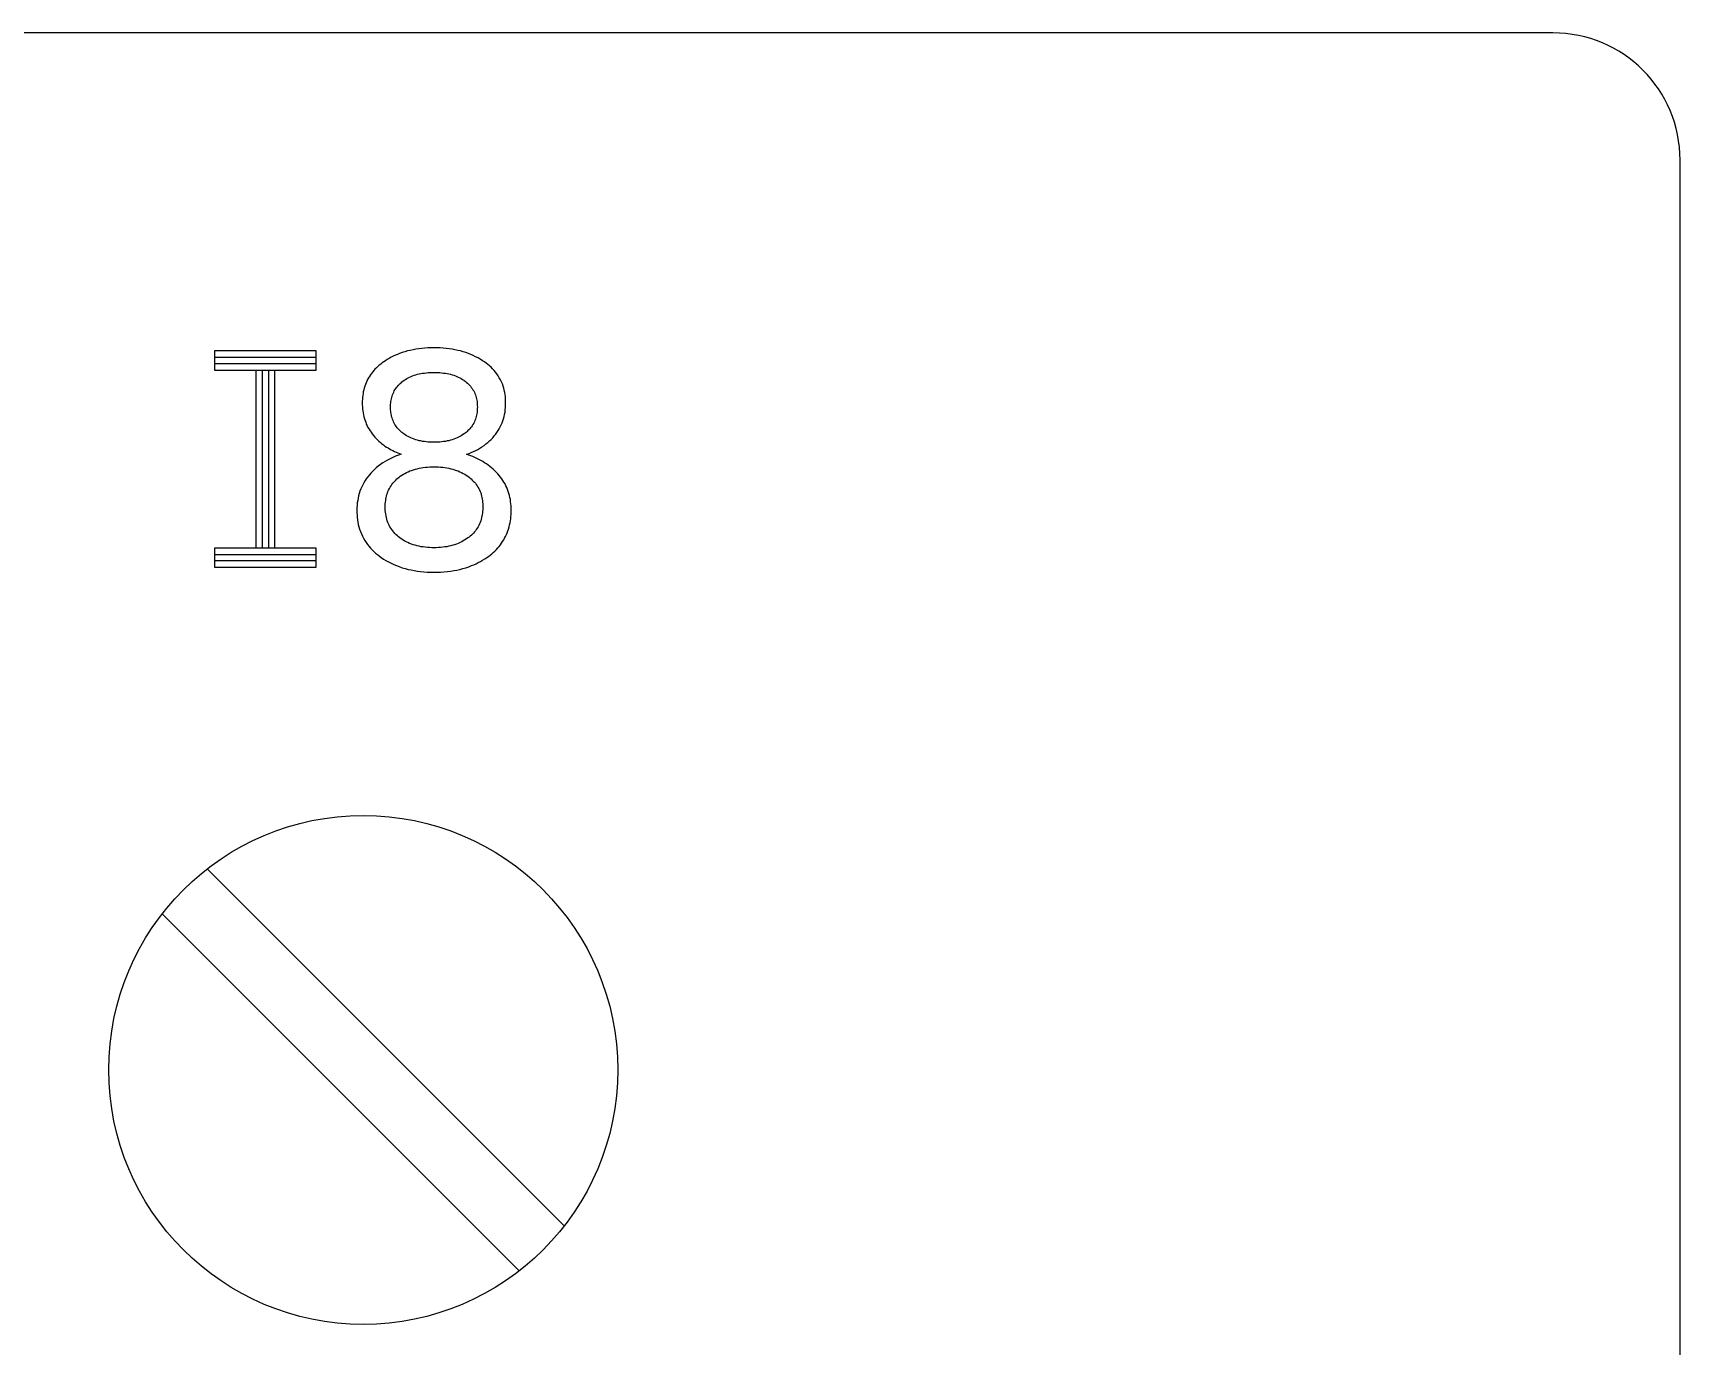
# Model space of a CAD drawing. Extents: x 0 to 420, y 0 to 297.
# Drawn here: x 195.35 to 208.3, y 243.35 to 253.67 of the extents above; entities that cross this region are included whole.
import ezdxf

# ---------------------------------------------------------------- set-up
doc = ezdxf.new("R2010")
doc.units = 0
doc.header["$LTSCALE"] = 23.1
doc.layers.add('10000_FRONT', color=7, linetype='CONTINUOUS')

msp = doc.modelspace()

# ---------------------------------------------------------------- linework, layer by layer
at = {"layer": '10000_FRONT', "color": 7, "linetype": 'CONTINUOUS'}
for p, q in [((207.298, 253.673), (137.798, 253.673)), ((208.298, 164.673), (208.298, 252.673)), ((196.778, 251.173), (196.778, 251.023)), ((197.578, 251.173), (196.778, 251.173)), ((197.578, 251.023), (197.578, 251.173)), ((198.233, 251.153), (198.217, 251.146)), ((198.254, 251.16), (198.233, 251.153)), ((198.275, 251.167), (198.254, 251.16)), ((198.296, 251.173), (198.275, 251.167)), ((198.317, 251.178), (198.296, 251.173)), ((198.339, 251.183), (198.317, 251.178)), ((198.361, 251.187), (198.339, 251.183)), ((198.384, 251.19), (198.361, 251.187)), ((198.408, 251.193), (198.384, 251.19)), ((198.432, 251.195), (198.408, 251.193)), ((198.456, 251.197), (198.432, 251.195)), ((198.48, 251.198), (198.456, 251.197)), ((198.504, 251.198), (198.48, 251.198)), ((198.528, 251.198), (198.504, 251.198)), ((198.552, 251.197), (198.528, 251.198)), ((198.575, 251.195), (198.552, 251.197)), ((198.599, 251.193), (198.575, 251.195)), ((198.623, 251.19), (198.599, 251.193)), ((198.647, 251.187), (198.623, 251.19)), ((198.668, 251.183), (198.647, 251.187)), ((198.69, 251.178), (198.668, 251.183)), ((198.711, 251.173), (198.69, 251.178)), ((198.732, 251.167), (198.711, 251.173)), ((198.753, 251.16), (198.732, 251.167)), ((198.774, 251.153), (198.753, 251.16)), ((198.793, 251.145), (198.774, 251.153)), ((197.578, 251.123), (196.778, 251.123)), ((197.578, 251.073), (196.778, 251.073)), ((196.778, 251.023), (197.578, 251.023)), ((197.103, 251.023), (197.103, 249.623)), ((197.153, 251.023), (197.153, 249.623)), ((197.203, 251.023), (197.203, 249.623)), ((197.253, 249.623), (197.253, 251.023)), ((198.04, 251.03), (198.03, 251.019)), ((198.051, 251.041), (198.04, 251.03)), ((198.062, 251.051), (198.051, 251.041)), ((198.073, 251.061), (198.062, 251.051)), ((198.085, 251.07), (198.073, 251.061)), ((198.097, 251.08), (198.085, 251.07)), ((198.109, 251.088), (198.097, 251.08)), ((198.122, 251.097), (198.109, 251.088)), ((198.137, 251.106), (198.122, 251.097)), ((198.152, 251.115), (198.137, 251.106)), ((198.168, 251.124), (198.152, 251.115)), ((198.184, 251.132), (198.168, 251.124)), ((198.2, 251.139), (198.184, 251.132)), ((198.217, 251.146), (198.2, 251.139)), ((198.813, 251.137), (198.793, 251.145)), ((198.831, 251.128), (198.813, 251.137)), ((198.85, 251.118), (198.831, 251.128)), ((198.868, 251.108), (198.85, 251.118)), ((198.886, 251.097), (198.868, 251.108)), ((198.9, 251.087), (198.886, 251.097)), ((198.913, 251.077), (198.9, 251.087)), ((198.927, 251.067), (198.913, 251.077)), ((198.94, 251.056), (198.927, 251.067)), ((198.952, 251.045), (198.94, 251.056)), ((198.964, 251.033), (198.952, 251.045)), ((198.976, 251.02), (198.964, 251.033)), ((197.96, 250.896), (197.956, 250.882)), ((197.965, 250.91), (197.96, 250.896)), ((197.97, 250.923), (197.965, 250.91)), ((197.976, 250.936), (197.97, 250.923)), ((197.982, 250.948), (197.976, 250.936)), ((197.989, 250.961), (197.982, 250.948)), ((197.996, 250.973), (197.989, 250.961)), ((198.004, 250.985), (197.996, 250.973)), ((198.012, 250.996), (198.004, 250.985)), ((198.021, 251.007), (198.012, 250.996)), ((198.03, 251.019), (198.021, 251.007)), ((198.21, 250.887), (198.216, 250.895)), ((198.216, 250.895), (198.223, 250.903)), ((198.223, 250.903), (198.23, 250.91)), ((198.23, 250.91), (198.237, 250.917)), ((198.237, 250.917), (198.245, 250.924)), ((198.245, 250.924), (198.252, 250.93)), ((198.252, 250.93), (198.26, 250.937)), ((198.26, 250.937), (198.269, 250.943)), ((198.269, 250.943), (198.279, 250.949)), ((198.279, 250.949), (198.29, 250.956)), ((198.29, 250.956), (198.301, 250.962)), ((198.301, 250.962), (198.312, 250.967)), ((198.312, 250.967), (198.324, 250.973)), ((198.324, 250.973), (198.335, 250.977)), ((198.335, 250.977), (198.348, 250.982)), ((198.348, 250.982), (198.361, 250.986)), ((198.361, 250.986), (198.374, 250.99)), ((198.374, 250.99), (198.387, 250.993)), ((198.387, 250.993), (198.4, 250.996)), ((198.4, 250.996), (198.414, 250.998)), ((198.414, 250.998), (198.429, 251)), ((198.429, 251), (198.444, 251.002)), ((198.444, 251.002), (198.459, 251.004)), ((198.459, 251.004), (198.474, 251.004)), ((198.474, 251.004), (198.489, 251.005)), ((198.489, 251.005), (198.504, 251.005)), ((198.504, 251.005), (198.519, 251.005)), ((198.519, 251.005), (198.534, 251.004)), ((198.534, 251.004), (198.549, 251.004)), ((198.549, 251.004), (198.564, 251.002)), ((198.564, 251.002), (198.579, 251)), ((198.579, 251), (198.593, 250.998)), ((198.593, 250.998), (198.607, 250.996)), ((198.607, 250.996), (198.62, 250.993)), ((198.62, 250.993), (198.633, 250.99)), ((198.633, 250.99), (198.646, 250.986)), ((198.646, 250.986), (198.659, 250.982)), ((198.659, 250.982), (198.672, 250.977)), ((198.672, 250.977), (198.683, 250.973)), ((198.683, 250.973), (198.695, 250.967)), ((198.695, 250.967), (198.706, 250.962)), ((198.706, 250.962), (198.717, 250.956)), ((198.717, 250.956), (198.728, 250.949)), ((198.728, 250.949), (198.739, 250.943)), ((198.739, 250.943), (198.74, 250.941)), ((198.74, 250.941), (198.749, 250.935)), ((198.749, 250.935), (198.758, 250.928)), ((198.758, 250.928), (198.767, 250.92)), ((198.767, 250.92), (198.775, 250.913)), ((198.775, 250.913), (198.783, 250.904)), ((198.783, 250.904), (198.79, 250.896)), ((198.79, 250.896), (198.797, 250.887)), ((198.987, 251.007), (198.976, 251.02)), ((198.998, 250.993), (198.987, 251.007)), ((199.008, 250.978), (198.998, 250.993)), ((199.017, 250.963), (199.008, 250.978)), ((199.026, 250.947), (199.017, 250.963)), ((199.034, 250.93), (199.026, 250.947)), ((199.041, 250.914), (199.034, 250.93)), ((199.047, 250.896), (199.041, 250.914)), ((199.052, 250.88), (199.047, 250.896)), ((197.941, 250.794), (197.94, 250.779)), ((197.94, 250.779), (197.94, 250.764)), ((197.94, 250.764), (197.94, 250.749)), ((197.942, 250.809), (197.941, 250.794)), ((197.944, 250.824), (197.942, 250.809)), ((197.946, 250.839), (197.944, 250.824)), ((197.948, 250.853), (197.946, 250.839)), ((197.952, 250.868), (197.948, 250.853)), ((197.956, 250.882), (197.952, 250.868)), ((198.163, 250.754), (198.164, 250.765)), ((198.164, 250.765), (198.165, 250.776)), ((198.165, 250.776), (198.167, 250.786)), ((198.167, 250.786), (198.169, 250.797)), ((198.169, 250.797), (198.172, 250.807)), ((198.172, 250.807), (198.174, 250.817)), ((198.174, 250.817), (198.178, 250.828)), ((198.178, 250.828), (198.182, 250.838)), ((198.182, 250.838), (198.187, 250.849)), ((198.187, 250.849), (198.192, 250.859)), ((198.192, 250.859), (198.197, 250.868)), ((198.197, 250.868), (198.203, 250.878)), ((198.203, 250.878), (198.21, 250.887)), ((198.797, 250.887), (198.804, 250.878)), ((198.804, 250.878), (198.81, 250.868)), ((198.81, 250.868), (198.816, 250.859)), ((198.816, 250.859), (198.821, 250.849)), ((198.821, 250.849), (198.825, 250.838)), ((198.825, 250.838), (198.829, 250.828)), ((198.829, 250.828), (198.833, 250.817)), ((198.833, 250.817), (198.836, 250.807)), ((198.836, 250.807), (198.838, 250.797)), ((198.838, 250.797), (198.84, 250.786)), ((198.84, 250.786), (198.842, 250.776)), ((198.842, 250.776), (198.843, 250.765)), ((198.843, 250.765), (198.844, 250.754)), ((199.056, 250.864), (199.052, 250.88)), ((199.06, 250.848), (199.056, 250.864)), ((199.063, 250.831), (199.06, 250.848)), ((199.065, 250.815), (199.063, 250.831)), ((199.066, 250.798), (199.065, 250.815)), ((199.067, 250.781), (199.066, 250.798)), ((199.067, 250.764), (199.067, 250.781)), ((199.067, 250.746), (199.067, 250.764)), ((197.94, 250.749), (197.941, 250.733)), ((197.941, 250.733), (197.942, 250.717)), ((197.942, 250.717), (197.944, 250.702)), ((197.944, 250.702), (197.946, 250.686)), ((197.946, 250.686), (197.949, 250.671)), ((197.949, 250.671), (197.953, 250.656)), ((197.953, 250.656), (197.957, 250.641)), ((197.957, 250.641), (197.962, 250.627)), ((198.163, 250.744), (198.163, 250.754)), ((198.163, 250.733), (198.163, 250.744)), ((198.163, 250.722), (198.163, 250.733)), ((198.163, 250.711), (198.163, 250.722)), ((198.164, 250.701), (198.163, 250.711)), ((198.165, 250.69), (198.164, 250.701)), ((198.167, 250.679), (198.165, 250.69)), ((198.169, 250.669), (198.167, 250.679)), ((198.171, 250.658), (198.169, 250.669)), ((198.174, 250.648), (198.171, 250.658)), ((198.178, 250.637), (198.174, 250.648)), ((198.182, 250.626), (198.178, 250.637)), ((198.829, 250.637), (198.825, 250.626)), ((198.833, 250.648), (198.829, 250.637)), ((198.836, 250.658), (198.833, 250.648)), ((198.838, 250.669), (198.836, 250.658)), ((198.84, 250.679), (198.838, 250.669)), ((198.842, 250.69), (198.84, 250.679)), ((198.843, 250.701), (198.842, 250.69)), ((198.844, 250.711), (198.843, 250.701)), ((198.844, 250.754), (198.844, 250.744)), ((198.844, 250.744), (198.845, 250.733)), ((198.845, 250.733), (198.844, 250.722)), ((198.844, 250.722), (198.844, 250.711)), ((199.045, 250.624), (199.05, 250.64)), ((199.05, 250.64), (199.055, 250.657)), ((199.055, 250.657), (199.059, 250.675)), ((199.059, 250.675), (199.062, 250.693)), ((199.062, 250.693), (199.064, 250.71)), ((199.064, 250.71), (199.066, 250.728)), ((199.066, 250.728), (199.067, 250.746)), ((197.962, 250.627), (197.967, 250.613)), ((197.967, 250.613), (197.972, 250.599)), ((197.972, 250.599), (197.979, 250.585)), ((197.979, 250.585), (197.985, 250.572)), ((197.985, 250.572), (197.993, 250.559)), ((197.993, 250.559), (198.001, 250.546)), ((198.001, 250.546), (198.009, 250.534)), ((198.009, 250.534), (198.018, 250.521)), ((198.018, 250.521), (198.028, 250.509)), ((198.028, 250.509), (198.038, 250.497)), ((198.186, 250.616), (198.182, 250.626)), ((198.191, 250.606), (198.186, 250.616)), ((198.197, 250.596), (198.191, 250.606)), ((198.203, 250.586), (198.197, 250.596)), ((198.209, 250.577), (198.203, 250.586)), ((198.215, 250.569), (198.209, 250.577)), ((198.222, 250.561), (198.215, 250.569)), ((198.229, 250.554), (198.222, 250.561)), ((198.236, 250.547), (198.229, 250.554)), ((198.244, 250.54), (198.236, 250.547)), ((198.251, 250.533), (198.244, 250.54)), ((198.259, 250.527), (198.251, 250.533)), ((198.267, 250.521), (198.259, 250.527)), ((198.278, 250.514), (198.267, 250.521)), ((198.289, 250.507), (198.278, 250.514)), ((198.3, 250.501), (198.289, 250.507)), ((198.718, 250.507), (198.707, 250.501)), ((198.729, 250.514), (198.718, 250.507)), ((198.74, 250.521), (198.729, 250.514)), ((198.748, 250.527), (198.74, 250.521)), ((198.756, 250.533), (198.748, 250.527)), ((198.764, 250.54), (198.756, 250.533)), ((198.771, 250.547), (198.764, 250.54)), ((198.778, 250.554), (198.771, 250.547)), ((198.785, 250.561), (198.778, 250.554)), ((198.792, 250.569), (198.785, 250.561)), ((198.798, 250.577), (198.792, 250.569)), ((198.804, 250.586), (198.798, 250.577)), ((198.81, 250.596), (198.804, 250.586)), ((198.816, 250.606), (198.81, 250.596)), ((198.821, 250.616), (198.816, 250.606)), ((198.825, 250.626), (198.821, 250.616)), ((198.965, 250.491), (198.977, 250.505)), ((198.977, 250.505), (198.988, 250.518)), ((198.988, 250.518), (198.998, 250.533)), ((198.998, 250.533), (199.008, 250.547)), ((199.008, 250.547), (199.017, 250.562)), ((199.017, 250.562), (199.025, 250.577)), ((199.025, 250.577), (199.032, 250.592)), ((199.032, 250.592), (199.039, 250.608)), ((199.039, 250.608), (199.045, 250.624)), ((198.038, 250.497), (198.049, 250.486)), ((198.049, 250.486), (198.06, 250.475)), ((198.06, 250.475), (198.071, 250.464)), ((198.071, 250.464), (198.083, 250.454)), ((198.083, 250.454), (198.095, 250.444)), ((198.095, 250.444), (198.107, 250.435)), ((198.107, 250.435), (198.118, 250.426)), ((198.118, 250.426), (198.13, 250.418)), ((198.13, 250.418), (198.143, 250.411)), ((198.143, 250.411), (198.155, 250.403)), ((198.155, 250.403), (198.167, 250.396)), ((198.167, 250.396), (198.18, 250.39)), ((198.18, 250.39), (198.193, 250.383)), ((198.193, 250.383), (198.206, 250.377)), ((198.206, 250.377), (198.22, 250.372)), ((198.311, 250.495), (198.3, 250.501)), ((198.323, 250.49), (198.311, 250.495)), ((198.334, 250.485), (198.323, 250.49)), ((198.347, 250.48), (198.334, 250.485)), ((198.36, 250.476), (198.347, 250.48)), ((198.373, 250.472), (198.36, 250.476)), ((198.386, 250.468), (198.373, 250.472)), ((198.4, 250.466), (198.386, 250.468)), ((198.413, 250.463), (198.4, 250.466)), ((198.428, 250.461), (198.413, 250.463)), ((198.443, 250.459), (198.428, 250.461)), ((198.458, 250.457), (198.443, 250.459)), ((198.473, 250.457), (198.458, 250.457)), ((198.488, 250.456), (198.473, 250.457)), ((198.504, 250.456), (198.488, 250.456)), ((198.519, 250.456), (198.504, 250.456)), ((198.534, 250.457), (198.519, 250.456)), ((198.549, 250.457), (198.534, 250.457)), ((198.564, 250.459), (198.549, 250.457)), ((198.579, 250.461), (198.564, 250.459)), ((198.594, 250.463), (198.579, 250.461)), ((198.608, 250.466), (198.594, 250.463)), ((198.621, 250.468), (198.608, 250.466)), ((198.634, 250.472), (198.621, 250.468)), ((198.647, 250.476), (198.634, 250.472)), ((198.66, 250.48), (198.647, 250.476)), ((198.673, 250.485), (198.66, 250.48)), ((198.685, 250.49), (198.673, 250.485)), ((198.696, 250.495), (198.685, 250.49)), ((198.707, 250.501), (198.696, 250.495)), ((198.779, 250.367), (198.797, 250.375)), ((198.797, 250.375), (198.815, 250.383)), ((198.815, 250.383), (198.832, 250.391)), ((198.832, 250.391), (198.849, 250.4)), ((198.849, 250.4), (198.865, 250.41)), ((198.865, 250.41), (198.881, 250.42)), ((198.881, 250.42), (198.897, 250.431)), ((198.897, 250.431), (198.912, 250.443)), ((198.912, 250.443), (198.926, 250.454)), ((198.926, 250.454), (198.939, 250.466)), ((198.939, 250.466), (198.952, 250.478)), ((198.952, 250.478), (198.965, 250.491)), ((198.05, 250.254), (198.036, 250.242)), ((198.065, 250.267), (198.05, 250.254)), ((198.083, 250.28), (198.065, 250.267)), ((198.101, 250.293), (198.083, 250.28)), ((198.12, 250.305), (198.101, 250.293)), ((198.139, 250.316), (198.12, 250.305)), ((198.16, 250.326), (198.139, 250.316)), ((198.18, 250.336), (198.16, 250.326)), ((198.202, 250.346), (198.18, 250.336)), ((198.224, 250.354), (198.202, 250.346)), ((198.22, 250.372), (198.233, 250.367)), ((198.247, 250.362), (198.224, 250.354)), ((198.233, 250.367), (198.247, 250.362)), ((198.358, 250.245), (198.372, 250.248)), ((198.372, 250.248), (198.387, 250.252)), ((198.387, 250.252), (198.402, 250.255)), ((198.402, 250.255), (198.419, 250.257)), ((198.419, 250.257), (198.436, 250.259)), ((198.436, 250.259), (198.453, 250.261)), ((198.453, 250.261), (198.47, 250.262)), ((198.47, 250.262), (198.487, 250.263)), ((198.487, 250.263), (198.504, 250.263)), ((198.504, 250.263), (198.521, 250.263)), ((198.521, 250.263), (198.538, 250.262)), ((198.538, 250.262), (198.555, 250.261)), ((198.555, 250.261), (198.572, 250.259)), ((198.572, 250.259), (198.589, 250.257)), ((198.589, 250.257), (198.605, 250.255)), ((198.605, 250.255), (198.621, 250.252)), ((198.621, 250.252), (198.636, 250.248)), ((198.636, 250.248), (198.651, 250.245)), ((198.76, 250.361), (198.779, 250.367)), ((198.777, 250.355), (198.76, 250.361)), ((198.793, 250.349), (198.777, 250.355)), ((198.81, 250.343), (198.793, 250.349)), ((198.826, 250.336), (198.81, 250.343)), ((198.841, 250.329), (198.826, 250.336)), ((198.857, 250.321), (198.841, 250.329)), ((198.872, 250.313), (198.857, 250.321)), ((198.887, 250.304), (198.872, 250.313)), ((198.901, 250.295), (198.887, 250.304)), ((198.916, 250.286), (198.901, 250.295)), ((198.93, 250.276), (198.916, 250.286)), ((198.943, 250.265), (198.93, 250.276)), ((198.956, 250.255), (198.943, 250.265)), ((198.969, 250.244), (198.956, 250.255)), ((197.944, 250.122), (197.936, 250.106)), ((197.952, 250.138), (197.944, 250.122)), ((197.962, 250.154), (197.952, 250.138)), ((197.972, 250.169), (197.962, 250.154)), ((197.983, 250.185), (197.972, 250.169)), ((197.996, 250.2), (197.983, 250.185)), ((198.008, 250.214), (197.996, 250.2)), ((198.022, 250.228), (198.008, 250.214)), ((198.036, 250.242), (198.022, 250.228)), ((198.166, 250.114), (198.173, 250.124)), ((198.173, 250.124), (198.18, 250.133)), ((198.18, 250.133), (198.187, 250.142)), ((198.187, 250.142), (198.195, 250.151)), ((198.195, 250.151), (198.203, 250.159)), ((198.203, 250.159), (198.212, 250.167)), ((198.212, 250.167), (198.22, 250.174)), ((198.22, 250.174), (198.229, 250.181)), ((198.229, 250.181), (198.239, 250.188)), ((198.239, 250.188), (198.25, 250.197)), ((198.25, 250.197), (198.263, 250.204)), ((198.263, 250.204), (198.275, 250.211)), ((198.275, 250.211), (198.288, 250.218)), ((198.288, 250.218), (198.301, 250.224)), ((198.301, 250.224), (198.314, 250.23)), ((198.314, 250.23), (198.328, 250.235)), ((198.328, 250.235), (198.343, 250.24)), ((198.343, 250.24), (198.358, 250.245)), ((198.651, 250.245), (198.665, 250.24)), ((198.665, 250.24), (198.68, 250.235)), ((198.68, 250.235), (198.694, 250.23)), ((198.694, 250.23), (198.707, 250.224)), ((198.707, 250.224), (198.721, 250.218)), ((198.721, 250.218), (198.733, 250.211)), ((198.733, 250.211), (198.746, 250.204)), ((198.746, 250.204), (198.758, 250.196)), ((198.758, 250.196), (198.77, 250.188)), ((198.77, 250.188), (198.779, 250.181)), ((198.779, 250.181), (198.788, 250.174)), ((198.788, 250.174), (198.797, 250.167)), ((198.797, 250.167), (198.805, 250.159)), ((198.805, 250.159), (198.813, 250.151)), ((198.813, 250.151), (198.821, 250.143)), ((198.821, 250.143), (198.829, 250.134)), ((198.829, 250.134), (198.835, 250.125)), ((198.835, 250.125), (198.843, 250.114)), ((198.982, 250.232), (198.969, 250.244)), ((198.993, 250.221), (198.982, 250.232)), ((199.005, 250.208), (198.993, 250.221)), ((199.016, 250.195), (199.005, 250.208)), ((199.026, 250.182), (199.016, 250.195)), ((199.036, 250.169), (199.026, 250.182)), ((199.045, 250.155), (199.036, 250.169)), ((199.054, 250.142), (199.045, 250.155)), ((199.062, 250.128), (199.054, 250.142)), ((199.069, 250.114), (199.062, 250.128)), ((197.904, 249.998), (197.901, 249.979)), ((197.907, 250.017), (197.904, 249.998)), ((197.911, 250.035), (197.907, 250.017)), ((197.916, 250.054), (197.911, 250.035)), ((197.922, 250.072), (197.916, 250.054)), ((197.928, 250.089), (197.922, 250.072)), ((197.936, 250.106), (197.928, 250.089)), ((198.122, 249.985), (198.124, 249.997)), ((198.124, 249.997), (198.125, 250.009)), ((198.125, 250.009), (198.128, 250.021)), ((198.128, 250.021), (198.13, 250.033)), ((198.13, 250.033), (198.134, 250.044)), ((198.134, 250.044), (198.138, 250.056)), ((198.138, 250.056), (198.142, 250.068)), ((198.142, 250.068), (198.147, 250.08)), ((198.147, 250.08), (198.153, 250.092)), ((198.153, 250.092), (198.159, 250.103)), ((198.159, 250.103), (198.166, 250.114)), ((198.843, 250.114), (198.849, 250.103)), ((198.849, 250.103), (198.856, 250.092)), ((198.856, 250.092), (198.861, 250.081)), ((198.861, 250.081), (198.866, 250.069)), ((198.866, 250.069), (198.871, 250.057)), ((198.871, 250.057), (198.875, 250.045)), ((198.875, 250.045), (198.878, 250.033)), ((198.878, 250.033), (198.881, 250.021)), ((198.881, 250.021), (198.883, 250.009)), ((198.883, 250.009), (198.885, 249.997)), ((198.885, 249.997), (198.886, 249.985)), ((199.076, 250.099), (199.069, 250.114)), ((199.082, 250.084), (199.076, 250.099)), ((199.087, 250.069), (199.082, 250.084)), ((199.092, 250.054), (199.087, 250.069)), ((199.097, 250.038), (199.092, 250.054)), ((199.101, 250.021), (199.097, 250.038)), ((199.104, 250.005), (199.101, 250.021)), ((199.106, 249.988), (199.104, 250.005)), ((199.108, 249.971), (199.106, 249.988)), ((197.899, 249.959), (197.898, 249.94)), ((197.898, 249.94), (197.898, 249.921)), ((197.898, 249.921), (197.898, 249.902)), ((197.898, 249.902), (197.899, 249.884)), ((197.901, 249.979), (197.899, 249.959)), ((197.899, 249.884), (197.9, 249.865)), ((197.9, 249.865), (197.903, 249.847)), ((198.12, 249.949), (198.121, 249.961)), ((198.121, 249.934), (198.12, 249.949)), ((198.121, 249.973), (198.122, 249.985)), ((198.121, 249.961), (198.121, 249.973)), ((198.121, 249.92), (198.121, 249.934)), ((198.123, 249.906), (198.121, 249.92)), ((198.124, 249.892), (198.123, 249.906)), ((198.127, 249.878), (198.124, 249.892)), ((198.13, 249.864), (198.127, 249.878)), ((198.133, 249.851), (198.13, 249.864)), ((198.878, 249.863), (198.875, 249.851)), ((198.881, 249.875), (198.878, 249.863)), ((198.883, 249.887), (198.881, 249.875)), ((198.885, 249.899), (198.883, 249.887)), ((198.886, 249.911), (198.885, 249.899)), ((198.886, 249.985), (198.887, 249.973)), ((198.887, 249.924), (198.886, 249.911)), ((198.887, 249.973), (198.888, 249.961)), ((198.888, 249.936), (198.887, 249.924)), ((198.888, 249.961), (198.888, 249.949)), ((198.888, 249.949), (198.888, 249.936)), ((199.107, 249.855), (199.109, 249.871)), ((199.11, 249.955), (199.108, 249.971)), ((199.109, 249.871), (199.11, 249.888)), ((199.111, 249.938), (199.11, 249.955)), ((199.11, 249.888), (199.111, 249.904)), ((199.111, 249.921), (199.111, 249.938)), ((199.111, 249.904), (199.111, 249.921)), ((197.903, 249.847), (197.905, 249.828)), ((197.905, 249.828), (197.909, 249.81)), ((197.909, 249.81), (197.914, 249.792)), ((197.914, 249.792), (197.919, 249.774)), ((197.919, 249.774), (197.925, 249.755)), ((197.925, 249.755), (197.933, 249.737)), ((197.933, 249.737), (197.941, 249.719)), ((198.137, 249.838), (198.133, 249.851)), ((198.142, 249.826), (198.137, 249.838)), ((198.147, 249.814), (198.142, 249.826)), ((198.152, 249.803), (198.147, 249.814)), ((198.158, 249.791), (198.152, 249.803)), ((198.165, 249.78), (198.158, 249.791)), ((198.172, 249.769), (198.165, 249.78)), ((198.18, 249.759), (198.172, 249.769)), ((198.188, 249.749), (198.18, 249.759)), ((198.197, 249.739), (198.188, 249.749)), ((198.206, 249.729), (198.197, 249.739)), ((198.216, 249.721), (198.206, 249.729)), ((198.806, 249.734), (198.798, 249.726)), ((198.814, 249.742), (198.806, 249.734)), ((198.822, 249.751), (198.814, 249.742)), ((198.829, 249.76), (198.822, 249.751)), ((198.836, 249.769), (198.829, 249.76)), ((198.843, 249.78), (198.836, 249.769)), ((198.85, 249.791), (198.843, 249.78)), ((198.856, 249.802), (198.85, 249.791)), ((198.862, 249.814), (198.856, 249.802)), ((198.867, 249.826), (198.862, 249.814)), ((198.871, 249.838), (198.867, 249.826)), ((198.875, 249.851), (198.871, 249.838)), ((199.066, 249.716), (199.073, 249.73)), ((199.073, 249.73), (199.079, 249.744)), ((199.079, 249.744), (199.085, 249.759)), ((199.085, 249.759), (199.09, 249.774)), ((199.09, 249.774), (199.094, 249.79)), ((199.094, 249.79), (199.098, 249.806)), ((199.098, 249.806), (199.102, 249.822)), ((199.102, 249.822), (199.105, 249.838)), ((199.105, 249.838), (199.107, 249.855)), ((196.778, 249.623), (196.778, 249.473)), ((197.578, 249.623), (196.778, 249.623)), ((197.578, 249.473), (197.578, 249.623)), ((197.941, 249.719), (197.95, 249.701)), ((197.95, 249.701), (197.96, 249.684)), ((197.96, 249.684), (197.971, 249.667)), ((197.971, 249.667), (197.982, 249.651)), ((197.982, 249.651), (197.994, 249.637)), ((197.994, 249.637), (198.005, 249.623)), ((198.005, 249.623), (198.018, 249.61)), ((198.018, 249.61), (198.031, 249.597)), ((198.226, 249.712), (198.216, 249.721)), ((198.236, 249.704), (198.226, 249.712)), ((198.239, 249.702), (198.236, 249.704)), ((198.25, 249.694), (198.239, 249.702)), ((198.262, 249.687), (198.25, 249.694)), ((198.274, 249.679), (198.262, 249.687)), ((198.286, 249.673), (198.274, 249.679)), ((198.299, 249.667), (198.286, 249.673)), ((198.312, 249.661), (198.299, 249.667)), ((198.326, 249.655), (198.312, 249.661)), ((198.341, 249.65), (198.326, 249.655)), ((198.356, 249.646), (198.341, 249.65)), ((198.371, 249.642), (198.356, 249.646)), ((198.386, 249.638), (198.371, 249.642)), ((198.401, 249.635), (198.386, 249.638)), ((198.418, 249.633), (198.401, 249.635)), ((198.435, 249.631), (198.418, 249.633)), ((198.452, 249.629), (198.435, 249.631)), ((198.469, 249.628), (198.452, 249.629)), ((198.486, 249.627), (198.469, 249.628)), ((198.504, 249.627), (198.486, 249.627)), ((198.521, 249.627), (198.504, 249.627)), ((198.538, 249.628), (198.521, 249.627)), ((198.555, 249.629), (198.538, 249.628)), ((198.572, 249.631), (198.555, 249.629)), ((198.589, 249.633), (198.572, 249.631)), ((198.606, 249.635), (198.589, 249.633)), ((198.621, 249.638), (198.606, 249.635)), ((198.636, 249.642), (198.621, 249.638)), ((198.651, 249.646), (198.636, 249.642)), ((198.666, 249.65), (198.651, 249.646)), ((198.681, 249.655), (198.666, 249.65)), ((198.695, 249.661), (198.681, 249.655)), ((198.709, 249.667), (198.695, 249.661)), ((198.722, 249.673), (198.709, 249.667)), ((198.734, 249.68), (198.722, 249.673)), ((198.747, 249.688), (198.734, 249.68)), ((198.759, 249.696), (198.747, 249.688)), ((198.771, 249.704), (198.759, 249.696)), ((198.78, 249.711), (198.771, 249.704)), ((198.789, 249.718), (198.78, 249.711)), ((198.798, 249.726), (198.789, 249.718)), ((198.97, 249.59), (198.982, 249.601)), ((198.982, 249.601), (198.994, 249.613)), ((198.994, 249.613), (199.005, 249.625)), ((199.005, 249.625), (199.016, 249.637)), ((199.016, 249.637), (199.026, 249.65)), ((199.026, 249.65), (199.035, 249.662)), ((199.035, 249.662), (199.043, 249.675)), ((199.043, 249.675), (199.052, 249.689)), ((199.052, 249.689), (199.059, 249.702)), ((199.059, 249.702), (199.066, 249.716)), ((196.778, 249.573), (197.578, 249.573)), ((197.578, 249.523), (196.778, 249.523)), ((196.778, 249.473), (197.578, 249.473)), ((198.031, 249.597), (198.045, 249.585)), ((198.045, 249.585), (198.059, 249.573)), ((198.059, 249.573), (198.073, 249.562)), ((198.073, 249.562), (198.088, 249.551)), ((198.088, 249.551), (198.107, 249.538)), ((198.107, 249.538), (198.126, 249.526)), ((198.126, 249.526), (198.146, 249.515)), ((198.146, 249.515), (198.167, 249.505)), ((198.167, 249.505), (198.188, 249.495)), ((198.188, 249.495), (198.209, 249.486)), ((198.209, 249.486), (198.231, 249.478)), ((198.231, 249.478), (198.254, 249.47)), ((198.254, 249.47), (198.277, 249.463)), ((198.731, 249.463), (198.754, 249.469)), ((198.754, 249.469), (198.777, 249.477)), ((198.777, 249.477), (198.788, 249.481)), ((198.788, 249.481), (198.799, 249.486)), ((198.799, 249.486), (198.817, 249.493)), ((198.817, 249.493), (198.835, 249.501)), ((198.835, 249.501), (198.852, 249.51)), ((198.852, 249.51), (198.87, 249.519)), ((198.87, 249.519), (198.886, 249.529)), ((198.886, 249.529), (198.903, 249.539)), ((198.903, 249.539), (198.919, 249.55)), ((198.919, 249.55), (198.933, 249.559)), ((198.933, 249.559), (198.946, 249.569)), ((198.946, 249.569), (198.958, 249.58)), ((198.958, 249.58), (198.97, 249.59)), ((198.277, 249.463), (198.3, 249.457)), ((198.3, 249.457), (198.324, 249.452)), ((198.324, 249.452), (198.347, 249.447)), ((198.347, 249.447), (198.373, 249.443)), ((198.373, 249.443), (198.399, 249.44)), ((198.399, 249.44), (198.425, 249.437)), ((198.425, 249.437), (198.451, 249.435)), ((198.451, 249.435), (198.477, 249.434)), ((198.477, 249.434), (198.504, 249.434)), ((198.504, 249.434), (198.53, 249.434)), ((198.53, 249.434), (198.556, 249.435)), ((198.556, 249.435), (198.582, 249.437)), ((198.582, 249.437), (198.609, 249.44)), ((198.609, 249.44), (198.635, 249.443)), ((198.635, 249.443), (198.661, 249.447)), ((198.661, 249.447), (198.684, 249.451)), ((198.684, 249.451), (198.708, 249.457)), ((198.708, 249.457), (198.731, 249.463)), ((199.527, 244.297), (196.722, 247.102)), ((196.369, 246.748), (199.173, 243.944))]:
    msp.add_line(p, q, dxfattribs=at)
msp.add_circle((197.948, 245.523), 2, dxfattribs=at)
msp.add_arc((207.298, 252.673), 1, 0, 90, dxfattribs=at)

doc.saveas('drawing.dxf')
